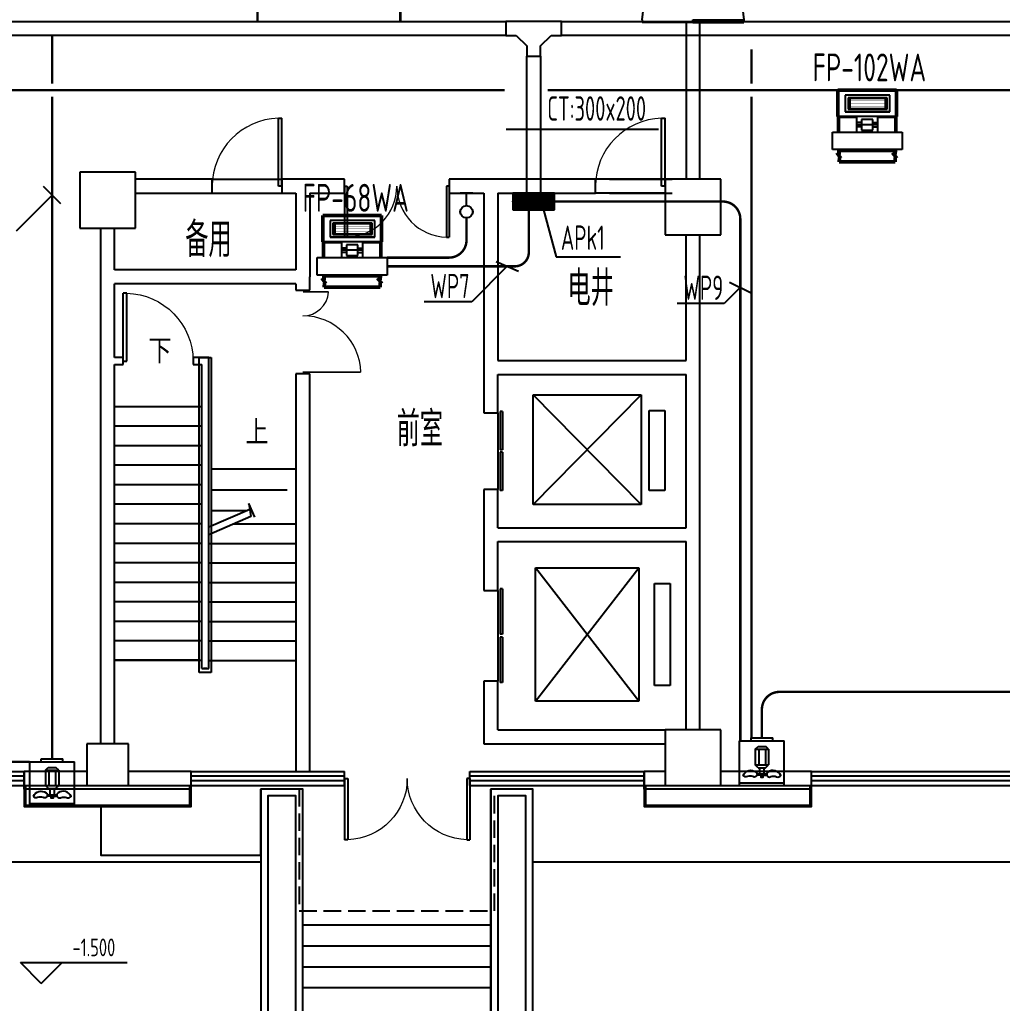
# Model space of a CAD drawing. Extents: x 2166032 to 5302137, y 581493 to 2416206.
# Drawn here: x 2371229 to 2385331, y 1223679 to 1237794 of the extents above; entities that cross this region are included whole.
import ezdxf

# ---------------------------------------------------------------- set-up
doc = ezdxf.new("R2010")
doc.units = 0
doc.header["$LTSCALE"] = 1000
doc.header["$MEASUREMENT"] = 0
doc.linetypes.add('DASH', pattern=[0.35, 0.25, -0.1])
doc.linetypes.add('DASHEDX2', pattern=[1.5, 1, -0.5])
for name, color, linetype in [('3T_WOOD', 21, 'Continuous'), ('ACS_FFG_FK', 7, 'Continuous'), ('CABLETRAY', 4, 'Continuous'), ('COLUMN', 2, 'Continuous'), ('DIM-照明', 3, 'Continuous'), ('DIM_ELEV', 3, 'Continuous'), ('DIM_SYMB', 3, 'Continuous'), ('EQUIP-照明', 3, 'Continuous'), ('EQUIP-箱柜', 3, 'Continuous'), ('PUB_TEXT', 7, 'Continuous'), ('STAIR', 8, 'Continuous'), ('SURFACE', 8, 'Continuous'), ('TEL_TEXT', 7, 'Continuous'), ('WALL', 8, 'Continuous'), ('WINDOW', 8, 'Continuous'), ('WIRE-照明', 1, 'Continuous'), ('家具', 252, 'Continuous'), ('消防', 7, 'Continuous'), ('石材幕墙', 8, 'Continuous'), ('风机盘管', 7, 'Continuous')]:
    doc.layers.add(name, color=color, linetype=linetype)
doc.layers.add('ACS_KT_SB', color=130, linetype='Continuous', lineweight=13)
doc.layers.add('ACS_SFG_F2', color=6, linetype='Continuous', lineweight=50)
doc.styles.add('_TCH_DIM', font='tssdeng.shx', dxfattribs={"bigfont": 'tssdchn.shx'})
doc.styles.add('_TCH_LABEL', font='!tssdeng.shx', dxfattribs={"bigfont": '!tssdchn.shx'})
doc.styles.add('_TEL_DIM', font='@tssdeng.shx', dxfattribs={"width": 0.8, "height": 3.5, "bigfont": '!tssdchn.shx'})
doc.styles.add('DIM_FONT', font='simplex_.ttf', dxfattribs={"width": 0.7})
doc.styles.add('HZ', font='！tssdeng.shx', dxfattribs={"bigfont": '！tssdchn.shx'})
doc.styles.get("Standard").update_dxf_attribs({"font": 'tssdeng.shx', "bigfont": 'tssdchn.shx'})
doc.styles.add('TSSD_Dimension', font='Tssdeng.shx', dxfattribs={"width": 0.7, "bigfont": 'tssdchn.shx'})
doc.styles.add('TSSD_REIN', font='tssdeng.shx', dxfattribs={"width": 0.7, "bigfont": 'tssdchn.shx'})

# ---------------------------------------------------------------- blocks, each defined once
blk = doc.blocks.new('$SB61_1')
for p, q in [((-343.7621717817383, 91.4733847706666), (-380.429961776681, 54.22530268828268)), ((-380.429961776681, 54.22530268828268), (-380.429961776681, -51.54416808854148)), ((-343.7621717817383, 91.4733847706666), (-133.7621717817383, 91.4733847706666)), ((-343.7621717817383, 91.4733847706666), (-343.7621717817383, -88.5266152293334)), ((-343.6791484068381, 43.04002796351415), (-133.7621717817383, 43.04002796351415)), ((-93.02016415042453, 49.93158350188605), (-133.7621717817383, 91.4733847706666)), ((-133.7621717817383, 91.4733847706666), (-133.7621717817383, -88.5266152293334)), ((-93.02016415042453, 49.93158350189333), (-93.02016415042453, -47.01790742566664)), ((-93.02016415042453, 31.74535128467687), (-9.862425044091651, 31.74535128467687)), ((-9.862425044091651, 66.4733847706666), (-9.862425044091651, -63.5266152293334)), ((-9.862425044091651, 66.4733847706666), (9.867888984153979, 66.4733847706666)), ((9.862425044091651, 16.40377938965685), (9.867888984153979, 66.4733847706666)), ((-343.7621717817383, -88.5266152293334), (-380.429961776681, -51.54416808854148)), ((-343.7621717817383, -88.5266152293334), (-133.7621717817383, -88.5266152293334)), ((-343.6791484068381, -45.32363978760986), (-133.7621717817383, -45.32363978760986)), ((-93.02016415042453, -47.01790742566664), (-133.7621717817383, -88.5266152293334)), ((-93.02016415042453, -26.81453844569478), (-9.862425044091651, -26.81453844569478)), ((-9.862425044091651, -63.5266152293334), (9.867888984153979, -63.5266152293334)), ((9.867888984153979, -16.40377938965685), (9.867888984153979, -63.5266152293334))]:
    blk.add_line(p, q)
for points in [[(27.48811896285042, 198.369612434064, 0.4113716145067188), (11.18820378996315, 253.8648055017693, 0.4942725207105422), (-35.38298444234533, 82.64154213329311, 0.7419534858060993), (33.1168342474266, 104.6311338957021, 0.09818120752617962), (27.0087546040304, 123.9551240800574, -0.1717863114544267), (27.48811896285042, 198.369612434064)], [(30.60859379777685, -198.0083087058738, -0.3134751831755467), (11.98011987918289, -256.167328445219, -0.4726764180958506), (-34.59106835312559, -79.95387656825187, -0.7480814986527862), (33.90875033664634, -101.9434683306536, -0.09818120752617962), (27.80067069325014, -121.2674585150089, 0.1717863114544267), (28.28003505207016, -195.6819468690155)]]:
    blk.add_lwpolyline(points, format="xyb")
blk.add_lwpolyline([(9.862425044091651, 16.40377938965685), (33.94403953594156, 16.40377938965685), (33.94403953594156, -16.40377938965685), (9.862425044091651, -16.40377938965685)], close=True)
for tag, p, height, style, width, flags in [('UNIT', (0, 0), 0.001, 'HZ', 0.7, 1), ('SPEC', (0, -0.001714285717753228), 0.001, 'HZ', 0.7, 1), ('WHAT', (0, -0.003428571435506456), 0.001, 'HZ', 0.7, 1), ('YSIZE', (34.06564420813811, -16.40377938965685), 0.15, 'DIM_FONT', 0.8, 9), ('XSIZE', (34.06564420813811, -16.40377938965685), 0.15, 'DIM_FONT', 0.8, 9)]:
    blk.add_attdef(tag, p, '', height=height, dxfattribs=dict(style=style, width=width, flags=flags))
blk = doc.blocks.new('A$C54D307B5')
at = {"layer": '消防'}
for p, q in [((0, -299.7120000002906), (0, 299.7120000002906)), ((0, 299.7120000002906), (640.0217600013129, 299.7120000002906)), ((164.9442495966796, 345.1896121620666), (475.0775103953201, 345.1896121620666)), ((164.9442495966796, 299.7120000002906), (164.9442495966796, 345.1896121620666)), ((475.0775103953201, 299.7120000002906), (475.0775103953201, 345.1896121620666)), ((640.0217600013129, -299.7120000002906), (640.0217600013129, 299.7120000002906)), ((0, -340.0245272661559), (0, -299.7120000002906)), ((0, -299.7120000002906), (640.0217600013129, -299.7120000002906)), ((0, -340.0245272661559), (640.0217600013129, -340.0245272661559)), ((640.0217600013129, -340.0245272661559), (640.0217600013129, -299.7120000002906))]:
    blk.add_line(p, q, dxfattribs=at)
at = {"layer": '风机盘管', "xscale": -1.057367996545509, "yscale": 1.057367996545509, "zscale": 1.0573679886336, "rotation": 90}
blk.add_blockref('$SB61_1', (321.4283529454842, -182.764398900792), dxfattribs=at)
blk = doc.blocks.new('H-DTDFFS-20')
for p, q in [((-0.5, 0.5), (0.5, 0.5)), ((-0.5, -0.5), (-0.5, 0.5)), ((0.5, 0.5), (-0.5, 0.5)), ((0.5, 0.5), (0.5, -0.5)), ((-0.4399999999999977, -0.339999999999236), (-0.4399999999999977, 0.3399999999992644)), ((-0.4399999999999977, 0.3399999999992929), (0.4399999999999409, 0.339999999999236)), ((-0.3999999999999773, 0.2999999999992724), (0.3999999999999773, 0.2999999999992724)), ((-0.3999999999999773, -0.2999999999992724), (-0.3999999999999773, 0.2999999999992724)), ((0.3999999999999773, 0.2999999999992724), (0.3999999999999773, -0.2999999999992724)), ((0.4399999999999977, 0.3399999999992929), (0.4399999999999977, -0.339999999999236)), ((0.4399999999999977, -0.339999999999236), (-0.4400000000000546, -0.339999999999236)), ((0.3999999999999773, -0.2999999999992724), (-0.3999999999999773, -0.2999999999992724)), ((0.5, -0.5), (-0.5, -0.5))]:
    blk.add_line(p, q)
at = {"const_width": 0.01}
for points in [[(-0.3999999999999773, 0.1615484296780778), (0.3999999999999773, 0.1615484296780778)], [(-0.3999999999999773, 0), (0.3999999999999773, 0)], [(-0.3999999999999773, -0.1615484296780778), (0.3999999999999773, -0.1615484296780778)]]:
    blk.add_lwpolyline(points, dxfattribs=at)
blk = doc.blocks.new('*X38')
at = {"color": 0}
for p, q in [((-250, 32.84271247461896), (-82.84271247461896, 200)), ((-250, 68.19805153394634), (-118.1980515339463, 200)), ((-250, 103.5533905932737), (-153.5533905932737, 200)), ((-250, 138.9087296526011), (-188.9087296526011, 200)), ((-250, 174.2640687119285), (-224.2640687119285, 200)), ((-247.4873734152916, 0), (-47.48737341529158, 200)), ((-212.1320343559642, 0), (-12.13203435596424, 200)), ((-176.7766952966369, 0), (23.22330470336314, 200)), ((-141.4213562373095, 0), (58.57864376269053, 200)), ((-106.0660171779821, 0), (93.93398282201788, 200)), ((-70.71067811865474, 0), (129.2893218813453, 200)), ((-35.35533905932737, 0), (164.6446609406726, 200)), ((0, 0), (200, 200)), ((35.35533905932737, 0), (235.3553390593274, 200)), ((70.71067811865474, 0), (250, 179.2893218813453)), ((106.0660171779821, 0), (250, 143.9339828220179)), ((141.4213562373095, 0), (250, 108.5786437626905)), ((176.7766952966369, 0), (250, 73.22330470336315)), ((212.1320343559642, 0), (250, 37.86796564403577)), ((247.4873734152916, 0), (250, 2.512626584708425))]:
    blk.add_line(p, q, dxfattribs=at)
blk = doc.blocks.new('$equip$00001421')
for p, q in [((0.75, 0.5999999999985448), (-0.75, 0.5999999999985448)), ((-0.75, 0.5999999999985448), (-0.75, 0)), ((0.75, 0), (0.75, 0.5999999999985448)), ((-0.75, 0), (0.75, 0))]:
    blk.add_line(p, q)
at = {"const_width": 0.6000000000000001}
blk.add_lwpolyline([(-0.75, 0.2999999999992724), (0.75, 0.2999999999992724)], dxfattribs=at)
for p in [(0, 0.5999999999985448), (-0.75, 0.2999999999992724), (0, 0), (0.75, 0.2999999999992724)]:
    blk.add_point(p)
at = {"xscale": 0.00300000000061118, "yscale": 0.00300000000061118, "zscale": 0.003}
blk.add_blockref('*X38', (0, 0), dxfattribs=at)
at = {"style": '_TCH_LABEL', "flags": 9}
blk.add_attdef('A', (0, 0), '', height=2e-05, dxfattribs=at)
blk = doc.blocks.new('$equip$00001212')
for p, q in [((0, 0.4444444444452529), (0, 0)), ((-0.2222222222226264, 0), (0.2222222222226264, 0))]:
    blk.add_line(p, q)
blk.add_circle((0, 0.6666666666678793), 0.2222222222222)
at = {"layer": 'EQUIP-照明'}
for p in [(0, 0.8888888888905058), (-0.2222222222226264, 0.6666666666678793), (0.2222222222226264, 0.6666666666678793), (0, 0)]:
    blk.add_point(p, dxfattribs=at)
at = {"layer": 'EQUIP-照明', "flags": 9}
blk.add_attdef('A', (0, 0), '', height=2e-05, dxfattribs=at)
blk = doc.blocks.new('$DorLib2D$00000002')
for p, q in [((-0.5, -5.684341886080802e-17), (-0.5000000000000007, 0.4875)), ((-0.4750000000000007, 0.4875), (-0.5000000000000007, 0.4875)), ((-0.475, -2.842170943040401e-17), (-0.4750000000000007, 0.4875)), ((0.475, -2.842170943040401e-17), (0.4750000000000007, 0.4875)), ((0.4750000000000007, 0.4875), (0.5000000000000007, 0.4875)), ((0.5, -5.684341886080802e-17), (0.5000000000000007, 0.4875)), ((-0.5, -5.684341886080802e-17), (-0.475, -2.842170943040401e-17)), ((0.5, -5.684341886080802e-17), (0.475, -2.842170943040401e-17))]:
    blk.add_line(p, q)
at = {"lineweight": 13}
for centre, start, end in [((-0.4875, -4.263256414560601e-17), 0, 88.53071641864632), ((0.4875, -4.263256414560601e-17), 91.4692835813537, 180)]:
    blk.add_arc(centre, 0.4875, start, end, dxfattribs=at)
blk = doc.blocks.new('$TCHSYS$WIN2D')
for p, q in [((-0.5, 0.5), (0.5, 0.5)), ((-0.5, 0.5), (-0.4999999999999999, -0.5)), ((0.5, 0.5), (0.4999999999999998, -0.5)), ((0.5, 0.1666666666666666), (-0.5, 0.1666666666666666)), ((0.5, -0.1666666666666667), (-0.5, -0.1666666666666667)), ((-0.4999999999999999, -0.5), (0.5, -0.5))]:
    blk.add_line(p, q)
blk = doc.blocks.new('$DorLib2D$00000001')
for p, q in [((0.45, 0.9750000000000001), (0.5000000000000002, 0.9750000000000001)), ((0.45, 0), (0.45, 0.9750000000000001)), ((0.5, 0), (0.5, 0.9750000000000001)), ((0.5, 0), (0.45, 0))]:
    blk.add_line(p, q)
at = {"lineweight": 13}
blk.add_arc((0.475, 0), 0.975, 91.4692835813538, 180, dxfattribs=at)
blk = doc.blocks.new('$DorLib2D$00000141')
at = {"color": 0}
for points in [[(-0.5000000000000036, -6.59738930153253e-12), (-0.5000000000000036, 0.4874999999934033)], [(-0.4750000000000014, 0.4874999999934033), (-0.5000000000000036, 0.4874999999934033)], [(-0.4750000000000014, -6.59738930153253e-12), (-0.4750000000000014, 0.4874999999934033)], [(-0.3686012889123838, 0.4727783270153623), (-0.47500000000041, 0.4873397172338585)], [(-0.2679723630511397, 0.4352744727294251), (-0.3686012889123838, 0.4727783270153623)], [(0.3686012889137373, 0.4727783270218993), (0.2679723630518538, 0.4352744727357063)], [(0.4750000000024421, 0.4873397172404985), (0.3686012889137373, 0.4727783270218993)], [(0.4749999999999979, -1.06581410364015e-14), (0.4749999999999979, 0.4874999999999901)], [(0.4749999999999979, 0.4874999999999901), (0.4999999999999964, 0.4874999999999901)], [(0.4999999999999964, -1.06581410364015e-14), (0.4999999999999964, 0.4874999999999901)], [(-0.1779964317005351, 0.37664809996188), (-0.2679723630511397, 0.4352744727294251)], [(-0.103039747402093, 0.2997441645276488), (-0.1779964317005351, 0.37664809996188)], [(0.1779964317006701, 0.376648099967781), (0.1030397474017555, 0.2997441645330525)], [(0.2679723630518538, 0.4352744727357063), (0.1779964317006701, 0.376648099967781)], [(-0.04673972527796977, 0.208294575599588), (-0.103039747402093, 0.2997441645276488)], [(0.1030397474017555, 0.2997441645330525), (0.04673972527726988, 0.2082945756044055)], [(-0.01182843057048188, 0.1067370977452455), (-0.04673972527796977, 0.208294575599588)], [(0.04673972527726988, 0.2082945756044055), (0.01182843056955818, 0.1067370977494093)], [(6.394884621840902e-14, -6.782130412830156e-12), (-0.01182843057048188, 0.1067370977452455)], [(0.01182843056955818, 0.1067370977494093), (-1.058708676282549e-12, -3.304023721284466e-12)], [(-0.01182843057048188, -0.1067370977518429), (6.394884621840902e-14, 1.740829702612245e-13)], [(-0.5000000000000036, -1.06581410364015e-14), (-0.4750000000000014, -1.06581410364015e-14)], [(0.4999999999999964, -1.06581410364015e-14), (0.4749999999999979, -1.06581410364015e-14)]]:
    blk.add_lwpolyline(points, dxfattribs=at)
at = {"color": 0, "linetype": 'DASHEDX2'}
for points in [[(6.394884621840902e-14, 1.740829702612245e-13), (0.02970606993607561, -0.1217554259185825), (0.08565960850222609, -0.2338983519265412), (0.1650772308253394, -0.3308502760758039), (0.2640083412093865, -0.4077883663164599), (0.3775316538307116, -0.4608853702166975), (0.4999999999990088, -0.4875000000000114)], [(-0.5000000000000036, -1.06581410364015e-14), (-0.5000000000000036, -0.4875000000000114)], [(0.4999999999990088, -1.06581410364015e-14), (0.4999999999990088, -0.4875000000000114)], [(-0.04673972527796622, -0.2082945756061818), (-0.01182843057048188, -0.1067370977518429)], [(-0.1030397474020788, -0.2997441645342391), (-0.04673972527796622, -0.2082945756061818)], [(-0.1779964317005032, -0.3766480999684738), (-0.1030397474020788, -0.2997441645342391)], [(-0.368601288912334, -0.4727783270219632), (-0.2679723630511077, -0.4352744727360118)], [(-0.2679723630511077, -0.4352744727360118), (-0.1779964317005032, -0.3766480999684738)], [(-0.4750000000000014, -0.4875000000000114), (-0.5000000000000036, -0.4875000000000114)], [(-0.4750000000003531, -0.4873397172404701), (-0.368601288912334, -0.4727783270219632)]]:
    blk.add_lwpolyline(points, dxfattribs=at)
blk = doc.blocks.new('$TCHSYS$LDOR22D')
for p, q in [((-0.5166666666663637, 0.8332552583810156), (-0.01666666666671013, 0.8332552583810156)), ((-0.5166666666663637, 0.8332552583810156), (-0.5166666666663637, 0.6666666666662593)), ((-0.01666666666671013, 0.8332552583810156), (-0.01666666666671013, 0.6666666666662593)), ((0.01666666666660888, 0.8332552583810156), (0.01666666666660888, 0.6666666666662593)), ((0.01666666666660888, 0.8332552583810156), (0.5166666666662572, 0.8332552583810156)), ((0.5166666666662572, 0.8332552583810156), (0.5166666666662572, 0.6666666666662593)), ((-0.5166666666663637, 0.6666666666662593), (-0.01666666666671013, 0.6666666666662593)), ((0.01666666666660888, 0.6666666666662593), (0.5166666666662572, 0.6666666666662593)), ((-0.5000000000000071, 0.4999999999999858), (0.5000000000000373, 0.4999999999999858))]:
    blk.add_line(p, q)
blk = doc.blocks.new('$DorLib2D$00000025')
at = {"const_width": 0.02000000000002}
for points in [[(0.4809659091480242, -0.001447885298548919), (0.4809659091480242, 0.6906370592223703)], [(-0.4809658959978971, 0.001447875985402796), (-0.4809658959978971, 0.3083976873278363)]]:
    blk.add_lwpolyline(points, dxfattribs=at)
at = {"lineweight": 13}
for centre, radius, start, end in [((0.5046168020418101, -0.001920809357804471), 0.6987497204383781, 91.93968624619532, 179.7237749158179), ((-0.5007908120541872, 0.002572563917570366), 0.3066680763238382, 359.7898704781728, 85.75082581399504)]:
    blk.add_arc(centre, radius, start, end, dxfattribs=at)

msp = doc.modelspace()

# ---------------------------------------------------------------- linework, layer by layer
at = {"color": 0}
for p, q in [((2383816.775756299, 1236404.158066837), (2382966.775756299, 1236404.158066837)), ((2382966.775756299, 1236404.158066837), (2382966.775756299, 1236179.158066837)), ((2383241.775756299, 1236391.658066837), (2382991.775756299, 1236391.658066837)), ((2382991.775756299, 1236391.658066837), (2382991.775756299, 1236179.158066837)), ((2383241.775756299, 1236179.158066837), (2383241.775756299, 1236391.658066837)), ((2383311.775756299, 1236316.653922257), (2383241.775756299, 1236316.653922257)), ((2383311.775756299, 1236360.403922257), (2383311.775756299, 1236210.403922257)), ((2383471.775756299, 1236360.403922257), (2383311.775756299, 1236360.403922257)), ((2383471.775756299, 1236210.403922257), (2383471.775756299, 1236360.403922257)), ((2383471.775756299, 1236316.653922257), (2383541.775756299, 1236316.653922257)), ((2383791.775756299, 1236391.658066837), (2383541.775756299, 1236391.658066837)), ((2383541.775756299, 1236391.658066837), (2383541.775756299, 1236179.158066837)), ((2383791.775756299, 1236179.158066837), (2383791.775756299, 1236391.658066837)), ((2383816.775756299, 1236179.158066837), (2383816.775756299, 1236404.158066837)), ((2382891.775756299, 1236179.158066837), (2383891.775756299, 1236179.158066837)), ((2382891.775756299, 1235929.158066837), (2382891.775756299, 1236179.158066837)), ((2383541.775756299, 1236285.408066837), (2383241.775756299, 1236285.408066837)), ((2383311.775756299, 1236254.162211417), (2383241.775756299, 1236254.162211417)), ((2383311.775756299, 1236210.403922257), (2383471.775756299, 1236210.403922257)), ((2383471.775756299, 1236254.162211417), (2383541.775756299, 1236254.162211417)), ((2383891.775756299, 1236179.158066837), (2383891.775756299, 1235929.158066837)), ((2383891.775756299, 1235929.158066837), (2382891.775756299, 1235929.158066837)), ((2383821.775756299, 1235904.158066837), (2382961.775756299, 1235904.158066837)), ((2382991.775756299, 1235929.158066837), (2382991.775756299, 1235904.158066837)), ((2383791.775756299, 1235929.158066837), (2383791.775756299, 1235904.158066837)), ((2376425.817573274, 1234604.410059344), (2375575.817573274, 1234604.410059344)), ((2375575.817573274, 1234604.410059344), (2375575.817573274, 1234379.410059344)), ((2375850.817573274, 1234591.910059344), (2375600.817573274, 1234591.910059344)), ((2375600.817573274, 1234591.910059344), (2375600.817573274, 1234379.410059344)), ((2375850.817573274, 1234379.410059344), (2375850.817573274, 1234591.910059344)), ((2375920.817573274, 1234516.905914763), (2375850.817573274, 1234516.905914763)), ((2376150.817573274, 1234485.660059344), (2375850.817573274, 1234485.660059344)), ((2375920.817573274, 1234560.655914763), (2375920.817573274, 1234410.655914763)), ((2376080.817573274, 1234560.655914763), (2375920.817573274, 1234560.655914763)), ((2376080.817573274, 1234410.655914763), (2376080.817573274, 1234560.655914763)), ((2376080.817573274, 1234516.905914763), (2376150.817573274, 1234516.905914763)), ((2376400.817573274, 1234591.910059344), (2376150.817573274, 1234591.910059344)), ((2376150.817573274, 1234591.910059344), (2376150.817573274, 1234379.410059344)), ((2376400.817573274, 1234379.410059344), (2376400.817573274, 1234591.910059344)), ((2376425.817573274, 1234379.410059344), (2376425.817573274, 1234604.410059344)), ((2375500.817573274, 1234379.410059344), (2376500.817573274, 1234379.410059344)), ((2375500.817573274, 1234129.410059344), (2375500.817573274, 1234379.410059344)), ((2375920.817573274, 1234454.414203923), (2375850.817573274, 1234454.414203923)), ((2375920.817573274, 1234410.655914763), (2376080.817573274, 1234410.655914763)), ((2376080.817573274, 1234454.414203923), (2376150.817573274, 1234454.414203923)), ((2376500.817573274, 1234379.410059344), (2376500.817573274, 1234129.410059344)), ((2376500.817573274, 1234129.410059344), (2375500.817573274, 1234129.410059344)), ((2376430.817573274, 1234104.410059344), (2375570.817573274, 1234104.410059344)), ((2375600.817573274, 1234129.410059344), (2375600.817573274, 1234104.410059344)), ((2376400.817573274, 1234129.410059344), (2376400.817573274, 1234104.410059344))]:
    msp.add_line(p, q, dxfattribs=at)
for p, q in [((2378208.96259865, 1236221.154044556), (2380398.282190247, 1236221.154044556)), ((2378747.70735184, 1235064.15808169), (2378926.490891682, 1234392.446588062)), ((2378926.490891682, 1234392.446588062), (2379852.871576162, 1234392.446588062))]:
    msp.add_line(p, q)
msp.add_circle((2604640.48677554, 1020101.348548786), 438608.5182829647)
at = {"layer": '3T_WOOD'}
for points in [[(2403259.736447292, 1247713.029884343), (2395352.74802016, 1225704.158080898), (2378591.775768553, 1225704.158080898)], [(2374691.775768599, 1225704.158080898), (2366791.775768584, 1225704.158080898)]]:
    msp.add_lwpolyline(points, dxfattribs=at)
at = {"layer": 'ACS_SFG_F2'}
for p, q in [((2383814.3309563, 1236782.48378164), (2382969.2205563, 1236782.465668723)), ((2382969.220556299, 1236782.48378164), (2382969.220556299, 1236404.158066837)), ((2383814.3309563, 1236782.48378164), (2383814.3309563, 1236404.158066837)), ((2382991.775756299, 1235858.304546513), (2382957.246087846, 1235882.960672889)), ((2382957.246087846, 1235882.960672889), (2383015.151612403, 1235805.801388477)), ((2382991.775756299, 1235904.158066837), (2382991.775756299, 1235858.304546513)), ((2383791.775756299, 1235858.304546513), (2383757.246087846, 1235882.960672889)), ((2383757.246087846, 1235882.960672889), (2383815.151612403, 1235805.801388477)), ((2383791.775756299, 1235904.158066837), (2383791.775756299, 1235858.304546513)), ((2382992.340211678, 1235816.322926866), (2382991.775756299, 1235754.158066837)), ((2383791.775756299, 1235754.158066837), (2382991.775756299, 1235754.158066837)), ((2383015.151612403, 1235805.801388477), (2382992.340211678, 1235816.322926866)), ((2383792.340211678, 1235816.322926866), (2383791.775756299, 1235754.158066837)), ((2383815.151612403, 1235805.801388477), (2383792.340211678, 1235816.322926866)), ((2376423.372773274, 1234982.735826545), (2375578.262373274, 1234982.717713628)), ((2375578.262373273, 1234982.735826545), (2375578.262373273, 1234604.410111742)), ((2376423.372773274, 1234982.735826545), (2376423.372773274, 1234604.410111742)), ((2375600.817573274, 1234058.55653902), (2375566.28790482, 1234083.212665395)), ((2375566.28790482, 1234083.212665395), (2375624.193429378, 1234006.053380983)), ((2375600.817573274, 1234104.410059344), (2375600.817573274, 1234058.55653902)), ((2376400.817573274, 1234058.55653902), (2376366.28790482, 1234083.212665395)), ((2376366.28790482, 1234083.212665395), (2376424.193429378, 1234006.053380983)), ((2376400.817573274, 1234104.410059344), (2376400.817573274, 1234058.55653902)), ((2375601.382028652, 1234016.574919372), (2375600.817573274, 1233954.410059344)), ((2375600.817573274, 1233954.410059344), (2376400.817573274, 1233954.410059344)), ((2375624.193429378, 1234006.053380983), (2375601.382028652, 1234016.574919372)), ((2376401.382028652, 1234016.574919372), (2376400.817573274, 1233954.410059344)), ((2376424.193429378, 1234006.053380983), (2376401.382028652, 1234016.574919372))]:
    msp.add_line(p, q, dxfattribs=at)
at = {"layer": 'CABLETRAY'}
for p, q in [((2342035.202445546, 1237769.042143904), (2378205.869689921, 1237769.042143904)), ((2378205.869689921, 1237769.042143904), (2378205.869689921, 1237569.042143904)), ((2379005.869689921, 1237769.042143904), (2378205.869689921, 1237769.042143904)), ((2378205.869689921, 1237769.042143904), (2378205.869689921, 1237569.042143904)), ((2379005.869689921, 1237569.042143904), (2379005.869689921, 1237769.042143904)), ((2379005.869689921, 1237769.042143904), (2396179.049621953, 1237769.042143904)), ((2379005.869689921, 1237569.042143904), (2379005.869689921, 1237769.042143904)), ((2378205.869689921, 1237569.042143904), (2342035.202445546, 1237569.042143904)), ((2378205.869689921, 1237569.042143904), (2378355.869689921, 1237569.042143904)), ((2378355.869689921, 1237569.042143904), (2378505.869689921, 1237419.042143904)), ((2378705.869689921, 1237419.042143904), (2378855.869689921, 1237569.042143904)), ((2378855.869689921, 1237569.042143904), (2379005.869689921, 1237569.042143904)), ((2396179.049621953, 1237569.042143904), (2379005.869689921, 1237569.042143904)), ((2378505.869689921, 1237419.042143904), (2378505.869689921, 1237269.042143904)), ((2378705.869689921, 1237269.042143904), (2378705.869689921, 1237419.042143904)), ((2378505.869689921, 1237269.042143904), (2378705.869689921, 1237269.042143904)), ((2378505.869689921, 1235304.158081689), (2378505.869689921, 1237269.042143904)), ((2378505.869689921, 1237269.042143904), (2378705.869689921, 1237269.042143904)), ((2378705.869689921, 1237269.042143904), (2378705.869689921, 1235304.158081689)), ((2378705.869689921, 1235304.158081689), (2378505.869689921, 1235304.158081689))]:
    msp.add_line(p, q, dxfattribs=at)
at = {"layer": 'COLUMN'}
for p, q in [((2372891.772335348, 1235604.156936495), (2372091.76928359, 1235604.156936495)), ((2372091.76928359, 1235604.156936495), (2372091.76928359, 1234804.157699434)), ((2372891.772335348, 1234804.157699434), (2372891.772335348, 1235604.156936495)), ((2381291.773861227, 1235504.158080876), (2380491.770809469, 1235504.158080876)), ((2380491.770809469, 1235504.158080876), (2380491.770809469, 1234705.478473413)), ((2381291.773861227, 1234705.478473413), (2381291.773861227, 1235504.158080876)), ((2372091.76928359, 1234804.157699434), (2372891.772335348, 1234804.157699434)), ((2380491.770809469, 1234705.478473413), (2381291.773861227, 1234705.478473413)), ((2381291.777294059, 1227604.157317965), (2380491.775768565, 1227604.157317965)), ((2380491.775768565, 1227604.157317965), (2380491.775768565, 1226804.158080912)), ((2381291.777294059, 1226804.158080912), (2381291.777294059, 1227604.157317965)), ((2372791.775768538, 1227404.158080912), (2372191.775768538, 1227404.158080912)), ((2372191.775768538, 1227404.158080912), (2372191.775768538, 1226804.158080912)), ((2372791.775768538, 1226804.158080912), (2372791.775768538, 1227404.158080912)), ((2372191.775768538, 1226804.158080912), (2372791.775768538, 1226804.158080912)), ((2380491.775768565, 1226804.158080912), (2381291.777294059, 1226804.158080912))]:
    msp.add_line(p, q, dxfattribs=at)
at = {"layer": 'DIM-照明'}
for p, q in [((2371817.781103837, 1235150.323733979), (2371570.293730422, 1235397.811107394)), ((2378065.249730258, 1234323.629187667), (2378386.707113275, 1234185.19093102)), ((2381413.989876227, 1234028.942267762), (2381728.543818424, 1233875.463222128))]:
    msp.add_line(p, q, dxfattribs=at)
for points in [[(2371694.03741713, 1235274.067420686), (2371177.068039907, 1234757.098043464)], [(2378225.978421766, 1234254.410059344), (2377718.280224982, 1233746.711862559)], [(2381571.266847325, 1233952.202744945), (2381341.219936383, 1233722.155834003)], [(2377718.280224982, 1233746.711862559), (2377034.972532675, 1233746.711862559)], [(2381341.219936383, 1233722.155834003), (2380666.527628691, 1233722.155834003)]]:
    msp.add_lwpolyline(points, dxfattribs=at)
at = {"layer": 'DIM_ELEV'}
for p, q in [((2371538.893921278, 1223964.030777564), (2371238.893921278, 1224264.030777564)), ((2371238.893921278, 1224264.030777564), (2372772.227254612, 1224264.030777564)), ((2371538.893921278, 1223964.030777564), (2371838.893921278, 1224264.030777564))]:
    msp.add_line(p, q, dxfattribs=at)
at = {"layer": 'DIM_SYMB'}
for points in [[(2373216.976116632, 1232762.421570268, 0, 0, 0), (2373216.976116628, 1231397.059571554, 80.00000000000001, 0, 0), (2373216.976116627, 1231097.059571554, 0, 0, 0)], [(2374624.583090723, 1231595.632831944, 0, 0, 0), (2374624.583090722, 1231192.951832587, 80.00000000000001, 0, 0), (2374624.583090721, 1230892.951832587, 0, 0, 0)]]:
    msp.add_lwpolyline(points, format="xyseb", dxfattribs=at)
at = {"layer": 'STAIR'}
for p, q in [((2373806.778820382, 1228424.157318454), (2373806.778820382, 1232944.157318454)), ((2373806.778820382, 1232944.157318454), (2373976.778820382, 1232944.157318454)), ((2373976.778820382, 1232944.157318454), (2373976.778820382, 1228424.157318454)), ((2378597.576551069, 1230837.101355803), (2378597.576551068, 1232412.10135581)), ((2378597.576551068, 1232412.10135581), (2380147.576551068, 1232412.10135581)), ((2380147.576551069, 1230837.101355803), (2378597.576551068, 1232412.10135581)), ((2378597.576551069, 1230837.101355803), (2380147.576551068, 1232412.10135581)), ((2380147.576551068, 1232412.10135581), (2380147.576551069, 1230837.101355803)), ((2372591.778820382, 1232244.157318512), (2373841.778820379, 1232244.157318512)), ((2380262.931155627, 1231037.101355803), (2380262.931155626, 1232187.10135581)), ((2380262.931155629, 1232187.101355815), (2380487.931155636, 1232187.101355815)), ((2380487.931155636, 1232187.101355815), (2380487.931155636, 1231037.101355808)), ((2372591.778820382, 1231964.157318512), (2373841.778820379, 1231964.157318512)), ((2372591.778820382, 1231684.157318512), (2373841.778820379, 1231684.157318512)), ((2372591.778820382, 1231404.157318512), (2373841.778820379, 1231404.157318512)), ((2375191.778820382, 1231344.157318515), (2373976.778820381, 1231344.157318515)), ((2372591.778820382, 1231124.157318512), (2373841.778820379, 1231124.157318512)), ((2375066.76146048, 1231044.157318512), (2373976.778820381, 1231044.157318515)), ((2380487.931155636, 1231037.101355808), (2380262.931155629, 1231037.101355808)), ((2372591.778820382, 1230844.157318512), (2373841.778820379, 1230844.157318512)), ((2374605.504392642, 1230654.835520947), (2374520.101659392, 1230849.699753429)), ((2374520.101659392, 1230849.699753429), (2374547.947925285, 1230665.023534513)), ((2380147.576551069, 1230837.101355803), (2378597.576551069, 1230837.101355803)), ((2374532.512078311, 1230767.393951742), (2373941.778820381, 1230509.619439195)), ((2374547.947925285, 1230665.023534513), (2373941.778820381, 1230400.513379648)), ((2374479.261460515, 1230744.157318524), (2373976.778820381, 1230744.157318515)), ((2372591.778820382, 1230564.157318512), (2373841.778820379, 1230564.157318512)), ((2375191.778820382, 1230554.157318512), (2374293.879513615, 1230554.157318512)), ((2372591.778820382, 1230284.157318512), (2373841.778820379, 1230284.157318512)), ((2375191.778820382, 1230274.157318512), (2373941.778820382, 1230274.157318512)), ((2372591.778820382, 1230004.157318512), (2373841.778820379, 1230004.157318512)), ((2375191.778820382, 1229994.157318512), (2373941.778820382, 1229994.157318512)), ((2378632.275768963, 1228014.82059153), (2378632.275768962, 1229927.76084488)), ((2378632.275768962, 1229927.76084488), (2380116.775768962, 1229927.76084488)), ((2380116.775768963, 1228014.82059153), (2378632.275768962, 1229927.76084488)), ((2378632.275768963, 1228014.82059153), (2380116.775768962, 1229927.76084488)), ((2380116.775768962, 1229927.76084488), (2380116.775768963, 1228014.82059153)), ((2372591.778820382, 1229724.157318512), (2373841.778820379, 1229724.157318512)), ((2375191.778820382, 1229714.157318512), (2373941.778820382, 1229714.157318512)), ((2380341.775768957, 1228239.82059153), (2380341.775768956, 1229702.76084488)), ((2380341.775768956, 1229702.76084488), (2380566.775768963, 1229702.76084488)), ((2380566.775768963, 1229702.76084488), (2380566.775768963, 1228239.82059153)), ((2372591.778820382, 1229444.157318512), (2373841.778820379, 1229444.157318512)), ((2375191.778820382, 1229434.157318512), (2373941.778820382, 1229434.157318512)), ((2372591.778820382, 1229164.157318512), (2373841.778820379, 1229164.157318512)), ((2375191.778820382, 1229154.157318512), (2373941.778820382, 1229154.157318512)), ((2372591.778820382, 1228884.157318512), (2373841.778820379, 1228884.157318512)), ((2375191.778820382, 1228874.157318512), (2373941.778820382, 1228874.157318512)), ((2372591.778820382, 1228604.157318512), (2373841.778820379, 1228604.157318512)), ((2373806.778820381, 1228604.157318512), (2372591.778820382, 1228604.157318512)), ((2375191.778820382, 1228594.157318512), (2373941.778820382, 1228594.157318512)), ((2373976.778820382, 1228424.157318454), (2373806.778820382, 1228424.157318454)), ((2373916.778820382, 1228484.157318454), (2373866.778820382, 1228484.157318454)), ((2380566.775768963, 1228239.82059153), (2380341.775768957, 1228239.82059153)), ((2380116.775768963, 1228014.82059153), (2378632.275768963, 1228014.82059153)), ((2377991.775768613, 1222974.158080874), (2377991.775768586, 1226754.158080912)), ((2375291.775768586, 1224804.158080899), (2377991.775768586, 1224804.158080899)), ((2375291.775768586, 1224504.158080899), (2377991.775768586, 1224504.158080899)), ((2375291.775768586, 1224204.158080899), (2377991.775768586, 1224204.158080899)), ((2375291.775768586, 1223904.158080899), (2377991.775768586, 1223904.158080899))]:
    msp.add_line(p, q, dxfattribs=at)
msp.add_lwpolyline([(2372391.775768992, 1226504.158080901), (2372391.775768886, 1225804.158081446), (2374691.775768562, 1225804.15808144), (2374691.775768558, 1226754.1580809)], dxfattribs=at)
for points in [[(2374691.775768576, 1222074.1580809), (2375291.775768576, 1222074.1580809), (2375291.775768558, 1226754.1580809), (2374691.775768558, 1226754.1580809)], [(2377991.775768567, 1222074.158080874), (2378591.775768567, 1222074.158080874), (2378591.775768549, 1226754.1580809), (2377991.775768549, 1226754.1580809)], [(2374791.775768575, 1222174.1580809), (2375191.775768575, 1222174.1580809), (2375191.775768558, 1226654.1580809), (2374791.775768558, 1226654.1580809)], [(2378091.775768567, 1222174.158080874), (2378491.775768567, 1222174.158080874), (2378491.77576855, 1226654.1580809), (2378091.77576855, 1226654.1580809)]]:
    msp.add_lwpolyline(points, close=True, dxfattribs=at)
at = {"layer": 'SURFACE'}
for p, q in [((2371291.775768651, 1226754.158080897), (2371291.775768651, 1226804.1580809)), ((2372491.775768575, 1226754.1580809), (2371291.775768651, 1226754.158080897)), ((2373691.775768651, 1226754.158080907), (2372491.775768596, 1226754.1580809)), ((2373691.775768651, 1226754.158080907), (2373691.775768651, 1226804.1580809)), ((2380191.775768498, 1226754.158080907), (2380191.775768498, 1226804.1580809)), ((2380891.775768595, 1226754.1580809), (2380191.775768498, 1226754.158080907)), ((2382591.775767449, 1226754.158080769), (2380891.775768577, 1226754.158080753)), ((2382591.775767449, 1226754.158080769), (2382591.775767448, 1226804.158080771))]:
    msp.add_line(p, q, dxfattribs=at)
at = {"layer": 'WALL'}
for p, q in [((2380991.774242662, 1237755.47885465), (2380791.774242707, 1237755.47885465)), ((2380791.774242707, 1237755.47885465), (2380791.774242659, 1235504.158080887)), ((2380991.774242681, 1235504.158081062), (2380991.774242662, 1237755.47885465)), ((2373991.775768432, 1235504.158080922), (2372891.772335446, 1235504.15808106)), ((2373991.775768433, 1235304.158080765), (2373991.775768432, 1235504.158080922)), ((2375291.775768603, 1235504.158080877), (2374991.775769043, 1235504.15808092)), ((2374991.775769043, 1235504.15808092), (2374991.775769043, 1235304.158080765)), ((2375891.775768433, 1235504.158080874), (2375291.775768603, 1235504.158080877)), ((2375891.775768433, 1235304.15808095), (2375891.775768433, 1235504.158080874)), ((2377991.775768603, 1235504.158080877), (2377391.775768433, 1235504.158080874)), ((2377391.775768433, 1235504.158080874), (2377391.775768433, 1235304.15808095)), ((2379491.770809326, 1235504.158080756), (2377991.775768603, 1235504.158080877)), ((2379491.770809326, 1235304.158081017), (2379491.770809326, 1235504.158080756)), ((2372891.772335446, 1235304.158080584), (2373991.775768433, 1235304.158080765)), ((2374991.775769043, 1235304.158080765), (2375191.775768897, 1235304.15808088)), ((2375191.775768897, 1235304.15808088), (2375191.775768897, 1234204.322190965)), ((2375391.77576878, 1235304.158080874), (2375391.775768603, 1234104.322108555)), ((2375391.77576878, 1235304.158080874), (2375891.775768433, 1235304.15808095)), ((2377391.775768433, 1235304.15808095), (2377891.77576868, 1235304.158080874)), ((2377891.77576868, 1235304.158080874), (2377891.775768603, 1232804.157318016)), ((2378091.775768584, 1235304.158080886), (2379491.770809326, 1235304.158081017)), ((2378091.775768584, 1235304.158080886), (2378091.775768585, 1232904.157318166)), ((2372391.775768602, 1234104.324418232), (2372391.7757685, 1234804.157699594)), ((2372591.775768602, 1234204.324335665), (2372591.77576899, 1234804.157699594)), ((2380791.775768586, 1232904.157318166), (2380791.77576852, 1234705.478473364)), ((2380991.775768597, 1232804.157318015), (2380991.775768699, 1234705.478473364)), ((2375191.775768897, 1234204.322190965), (2372591.775768602, 1234204.324335665)), ((2372391.775768601, 1232844.157318485), (2372391.775768602, 1234104.324418232)), ((2375391.775768602, 1233911.509127808), (2375391.775768603, 1234104.322108555)), ((2375191.775768584, 1234004.322190965), (2372591.775768743, 1234004.324335665)), ((2372591.775768742, 1232944.157318351), (2372591.775768743, 1234004.324335665)), ((2375191.775768584, 1234004.322190965), (2375191.77576856, 1233911.509127808)), ((2375191.77576856, 1233911.509127808), (2375391.775768602, 1233911.509127808)), ((2372716.778819781, 1232944.157318335), (2372591.775768742, 1232944.157318351)), ((2372716.778819779, 1232844.157318174), (2372716.778819781, 1232944.157318335)), ((2373941.77882033, 1232944.157318323), (2373716.778819781, 1232944.157318315)), ((2373716.778819781, 1232944.157318315), (2373716.778819779, 1232844.157318153)), ((2373941.778820382, 1228484.157318454), (2373941.77882033, 1232944.157318323)), ((2372391.775768585, 1227404.158081055), (2372391.775768601, 1232844.157318485)), ((2372591.775768603, 1227404.158081055), (2372591.775768614, 1232844.157318351)), ((2372591.775768614, 1232844.157318351), (2372716.778819779, 1232844.157318174)), ((2373716.778819779, 1232844.157318153), (2373841.778820348, 1232844.157318325)), ((2373841.778820382, 1228484.157318454), (2373841.778820348, 1232844.157318325)), ((2377891.775768603, 1232804.157318016), (2377891.775768537, 1232154.157317745)), ((2378091.775768585, 1232904.157318166), (2380791.775768586, 1232904.157318166)), ((2380991.77576859, 1230404.157317999), (2380991.775768597, 1232804.157318015)), ((2375391.775768602, 1232711.509127808), (2375191.775768564, 1232711.509127808)), ((2375191.775768564, 1232711.509127808), (2375191.775768603, 1227004.1580809)), ((2375391.775768603, 1227004.1580809), (2375391.775768602, 1232711.509127808)), ((2378091.775768538, 1232704.157318018), (2380791.775768607, 1232704.157318017)), ((2378091.775768335, 1232154.157317745), (2378091.775768538, 1232704.157318018)), ((2380791.775768601, 1230504.157317857), (2380791.775768607, 1232704.157318017)), ((2377891.775768537, 1232154.157317745), (2378091.775768335, 1232154.157317745)), ((2378091.775768331, 1231054.157317744), (2377891.775768533, 1231054.157317745)), ((2377891.775768533, 1231054.157317745), (2377891.775768595, 1230404.157317999)), ((2378091.77576853, 1230504.157317857), (2378091.775768331, 1231054.157317744)), ((2377891.775768558, 1230404.157317999), (2377891.775768624, 1229604.157317995)), ((2378091.77576853, 1230504.157317857), (2380791.775768601, 1230504.157317857)), ((2380991.775768593, 1227604.157318241), (2380991.77576859, 1230404.157317999)), ((2378091.775768644, 1230304.157318053), (2380791.775768678, 1230304.157318053)), ((2378091.775768719, 1229604.157317996), (2378091.775768644, 1230304.157318053)), ((2380791.775768559, 1227604.157318241), (2380791.775768678, 1230304.157318053)), ((2377891.775768624, 1229604.157317995), (2378091.775768719, 1229604.157317996)), ((2373841.778820382, 1228484.157318454), (2373941.778820382, 1228484.157318454)), ((2378091.775768721, 1228304.157317385), (2377891.775768591, 1228304.157317385)), ((2377891.775768591, 1228304.157317385), (2377891.775768481, 1227404.157318119)), ((2378091.775768649, 1227604.15731809), (2378091.775768721, 1228304.157317385)), ((2378091.775768649, 1227604.15731809), (2380491.775768429, 1227604.15731812)), ((2377891.775768481, 1227404.157318119), (2380491.775768429, 1227404.157318032)), ((2372191.775769043, 1227004.158081073), (2371291.775768433, 1227004.158080905)), ((2371291.775768433, 1227004.158080905), (2371291.775768433, 1226804.158080906)), ((2373691.775768433, 1227004.158080908), (2372791.775769043, 1227004.158081196)), ((2373691.775768433, 1226804.1580809), (2373691.775768433, 1227004.158080908)), ((2375191.775768603, 1227004.1580809), (2375391.775768603, 1227004.1580809)), ((2380491.775768429, 1227004.158081163), (2380191.775768432, 1227004.158080907)), ((2380191.775768432, 1227004.158080907), (2380191.775768433, 1226804.1580809)), ((2382591.775767173, 1227004.158080783), (2381291.777294317, 1227004.158080871)), ((2382591.775767175, 1226804.158080748), (2382591.775767173, 1227004.158080783)), ((2371291.775768433, 1226804.158080906), (2372191.775769043, 1226804.15808053)), ((2372791.775769043, 1226804.158080954), (2373691.775768433, 1226804.1580809)), ((2380191.775768433, 1226804.1580809), (2380491.775768429, 1226804.158081459)), ((2381291.777294317, 1226804.158080565), (2382591.775767175, 1226804.158080748)), ((2380791.775768566, 1226504.158080902), (2380991.775768566, 1226504.158080903))]:
    msp.add_line(p, q, dxfattribs=at)
at = {"layer": 'WINDOW'}
for p, q in [((2373991.775768675, 1235504.158080877), (2374991.775768675, 1235504.158080877)), ((2380491.770809553, 1235504.158080877), (2379491.770809553, 1235504.158080877)), ((2373991.775768675, 1235304.158080877), (2374991.775768675, 1235304.158080877)), ((2380491.770809553, 1235304.158080877), (2379491.770809553, 1235304.158080877))]:
    msp.add_line(p, q, dxfattribs=at)
at = {"layer": 'WINDOW', "linetype": 'DASH'}
msp.add_lwpolyline([(2375241.775768571, 1226754.158080901), (2375241.775768571, 1225004.158080908), (2378041.775768571, 1225004.158080908), (2378041.775768571, 1226754.1580809)], dxfattribs=at)
at = {"layer": 'WIRE-照明', "linetype": 'Continuous', "const_width": 35}
for points in [[(2376691.775768557, 1238791.658080922), (2376691.775768557, 1237769.042143904)], [(2374641.774242721, 1238579.158330852), (2374641.774242721, 1237769.042143904)], [(2371694.03741713, 1236874.98378163), (2371694.03741713, 1237569.042143904)], [(2381732.046383764, 1237365.941760975), (2381732.046383764, 1236874.983781633)], [(2370814.3309563, 1236782.48378164), (2378187.497488611, 1236782.48378164)], [(2378807.543288259, 1236782.48378164), (2382969.220556299, 1236782.48378164)], [(2383814.3309563, 1236782.48378164), (2387769.220556299, 1236782.568545225)], [(2371694.03741713, 1227189.372220329), (2371694.03741713, 1236689.98378163)], [(2381732.046383764, 1236689.983781633), (2381732.046383764, 1227489.372220298)], [(2356821.426059619, 1227143.894608168), (2371374.026537134, 1227143.894608168)]]:
    msp.add_lwpolyline(points, dxfattribs=at)
for points in [[(2378905.869689921, 1235184.158081689), (2381321.266847327, 1235184.158081689, -0.4142135623703673), (2381571.266847325, 1234934.158081689), (2381571.266847325, 1227439.352268)], [(2378535.575317391, 1235064.15808169), (2378535.575317391, 1234454.410059344, -0.4142135623730951), (2378335.575317391, 1234254.410059344), (2376500.817573274, 1234254.410059344)], [(2377641.775768638, 1234948.602525291), (2377641.775768638, 1234629.410059344, -0.4142135623730951), (2377391.775768638, 1234379.410059344), (2376500.817573274, 1234379.410059344)], [(2381881.007527668, 1227489.372220298), (2381881.007527668, 1227897.869717723, -0.4142135623730951), (2382131.007527668, 1228147.869717723), (2391673.781410795, 1228147.869717723, -0.4142135623730951), (2391923.781410795, 1227897.869717723), (2391923.781410795, 1227489.372220298)]]:
    msp.add_lwpolyline(points, format="xyb", dxfattribs=at)
at = {"layer": '家具'}
for p, q in [((2379691.775768572, 1235504.158080881), (2380591.775768565, 1235504.158080867)), ((2379691.775768525, 1235304.158080856), (2380591.775768518, 1235304.158080841))]:
    msp.add_line(p, q, dxfattribs=at)
at = {"layer": '石材幕墙'}
for points in [[(2371291.775768593, 1226804.158080901), (2371291.775768593, 1226504.158080901), (2373691.775768192, 1226504.158080901), (2373691.775768192, 1226804.1580809)], [(2371311.775768593, 1226804.158080901), (2371311.775768593, 1226524.158080901), (2373671.775768192, 1226524.158080901), (2373671.775768192, 1226804.1580809)], [(2380191.775768558, 1226804.158080898), (2380191.775768558, 1226504.158080898), (2382591.775767462, 1226504.158080915), (2382591.775767462, 1226804.158080915)], [(2380211.775768558, 1226804.158080898), (2380211.775768558, 1226524.158080898), (2382571.775767462, 1226524.158080915), (2382571.775767462, 1226804.158080915)]]:
    msp.add_lwpolyline(points, dxfattribs=at)

# ---------------------------------------------------------------- block references
for p in [(2381560.996647672, 1227144.182608136), (2371374.026537134, 1226844.182608167)]:
    msp.add_blockref('A$C54D307B5', p)
at = {"layer": 'ACS_FFG_FK', "xscale": -640, "yscale": 240, "zscale": 0.7999999999999972, "rotation": 180}
for p in [(2383398.245022202, 1236591.517081466, -51.99999999994398), (2376007.286839176, 1234791.769126371, -51.99999999993489)]:
    msp.add_blockref('H-DTDFFS-20', p, dxfattribs=at)
at = {"layer": 'EQUIP-照明', "xscale": 400, "yscale": 400, "zscale": 400, "rotation": 180}
msp.add_blockref('$equip$00001212', (2377641.775768638, 1235304.158080847), dxfattribs=at)
at = {"layer": 'EQUIP-箱柜', "xscale": 400, "yscale": 400, "zscale": 400, "rotation": 180}
msp.add_blockref('$equip$00001421', (2378605.869689921, 1235304.158081689), dxfattribs=at)
at = {"layer": 'WINDOW'}
for name, p, xscale, yscale, zscale, rotation in [('$DorLib2D$00000141', (2380891.77424272, 1238505.47885486), -1500, 1500, -1500, 269.9999999999272), ('$DorLib2D$00000001', (2379991.770809553, 1235404.158080877), -1000, -1000, -1000, 180), ('$DorLib2D$00000025', (2375291.775768603, 1233311.509128104), 1200, 1200, 1200, 270), ('$DorLib2D$00000001', (2373216.778820185, 1232894.15731847), 1000, -1000, 1000, 179.9999999988241), ('$TCHSYS$LDOR22D', (2377991.775768599, 1231604.157317928), 1100, 200, 1100, 269.9999999997999), ('$TCHSYS$LDOR22D', (2377991.77576856, 1228954.157317929), 1300, 200, 1300, 270.000000000092), ('$TCHSYS$WIN2D', (2368291.775768593, 1226904.1580809), -6000, 200, -6000, 179.9999999999984), ('$TCHSYS$WIN2D', (2374791.775768599, 1226904.1580809), -2200, 200, -2200, 180), ('$TCHSYS$WIN2D', (2378941.775768503, 1226904.1580809), -2500, 200, -2500, 180), ('$TCHSYS$WIN2D', (2385591.775767459, 1226904.158080803), -6000, 200, -6000, 180.0000000006003), ('$DorLib2D$00000002', (2376791.775768542, 1226904.1580809), -1800, 1800, -1800, 180)]:
    msp.add_blockref(name, p, dxfattribs=dict(at, xscale=xscale, yscale=yscale, zscale=zscale, rotation=rotation))
for name, p, xscale, yscale, zscale in [('$DorLib2D$00000001', (2374491.775768675, 1235404.158080877), 1000, 1000, 1000), ('$DorLib2D$00000002', (2376641.775768594, 1235404.158080877), -1500, -1500, -1500)]:
    msp.add_blockref(name, p, dxfattribs=dict(at, xscale=xscale, yscale=yscale, zscale=zscale))

# ---------------------------------------------------------------- texts
at = {"layer": 'ACS_KT_SB', "color": 0, "style": 'TSSD_Dimension', "width": 0.7}
for s, p in [('FP-102WA', (2382607.917361602, 1236908.324257062, -125)), ('FP-68WA', (2375288.118406299, 1235037.372765937, -125))]:
    msp.add_text(s, height=400, dxfattribs=at).set_placement(p)
at = {"layer": 'DIM-照明', "color": 7, "style": '_TEL_DIM', "width": 0.6400000000000001}
for s, p in [('WP7', (2377122.472532675, 1233796.711862559)), ('WP9', (2380754.027628691, 1233772.155834003))]:
    msp.add_text(s, height=350, dxfattribs=at).set_placement(p)
at = {"layer": 'PUB_TEXT'}
for s, height, style, width, p in [('备用', 500, 'TSSD_REIN', 0.7, (2373605.919189031, 1234387.524844013)), ('电井', 500, 'TSSD_REIN', 0.7, (2379091.177258771, 1233688.978608877)), ('前室', 500, 'TSSD_REIN', 0.7, (2376639.750963595, 1231670.945703228)), ('-1.500', 255, '_TCH_DIM', 0.7058823529411765, (2371987.611869997, 1224354.030777564))]:
    msp.add_text(s, height=height, dxfattribs=dict(at, style=style, width=width)).set_placement(p)
at = {"layer": 'PUB_TEXT', "style": '_TCH_DIM'}
for s, p in [('下', (2373075.046982774, 1232862.421570268)), ('上', (2374468.874429306, 1231695.632831944))]:
    msp.add_text(s, height=350, dxfattribs=at).set_placement(p)
at = {"layer": 'TEL_TEXT', "style": '_TEL_DIM', "width": 0.6400000000000001}
for s, p in [('CT:300x200', (2378800.907726263, 1236344.134485344)), ('APk1', (2378995.806855404, 1234490.337876234))]:
    msp.add_text(s, height=350, dxfattribs=at).set_placement(p)

doc.saveas('drawing.dxf')
